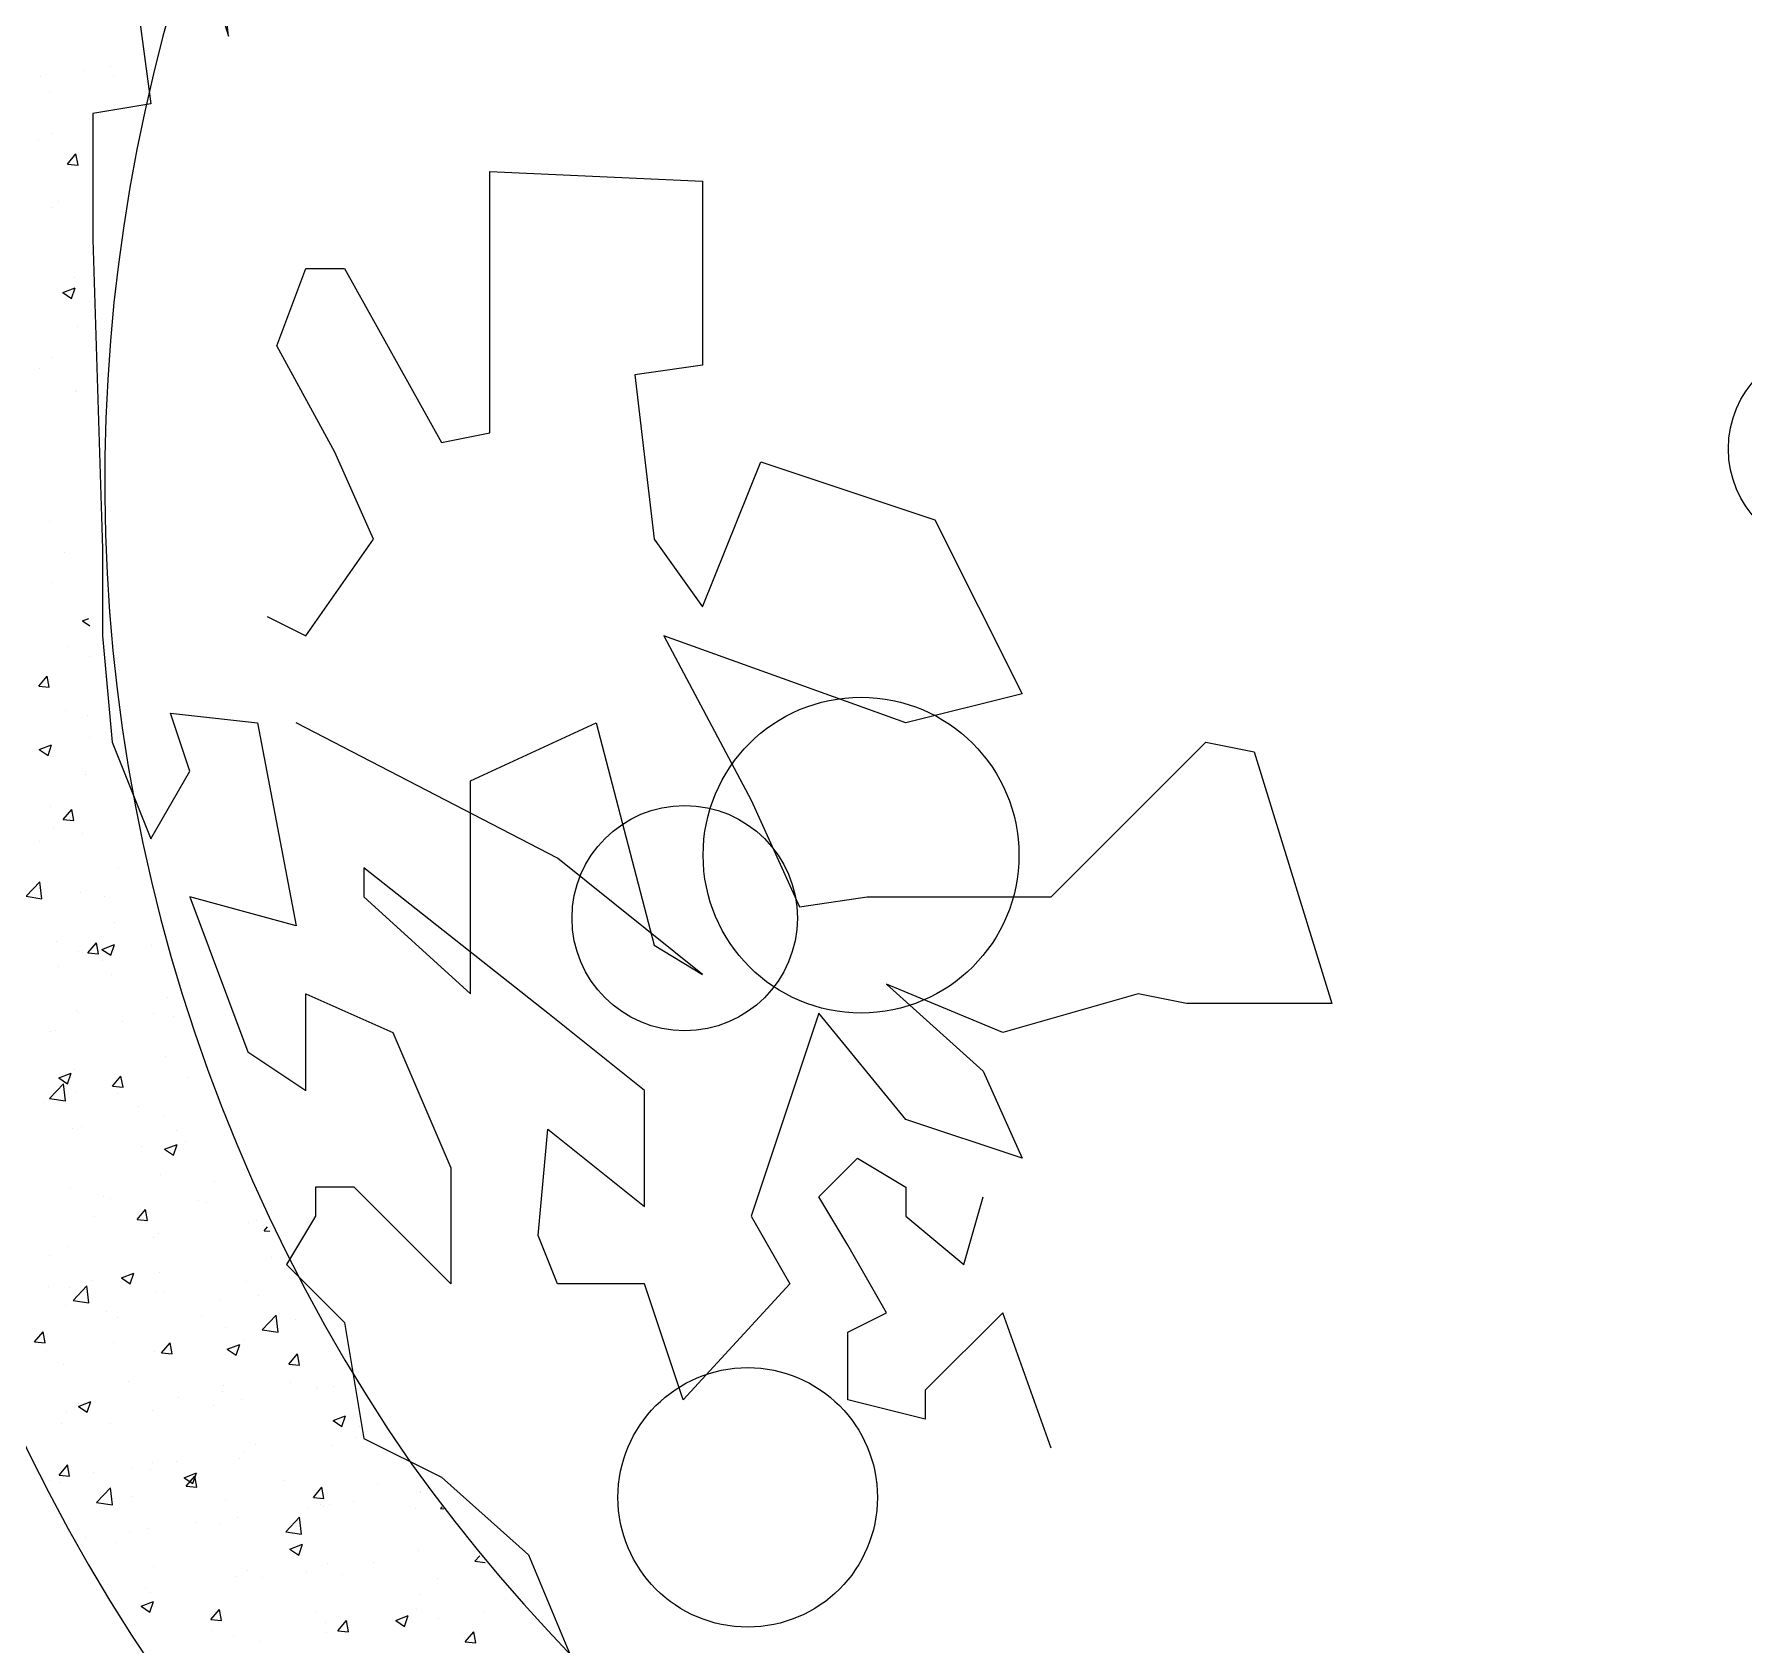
# Model space of a CAD drawing. Extents: x 652 to 897, y 187 to 370.
# Drawn here: x 836.6864 to 837.1447, y 233.9167 to 234.3485 of the extents above; entities that cross this region are included whole.
import ezdxf

# ---------------------------------------------------------------- set-up
doc = ezdxf.new("R2010")
doc.units = 0
doc.layers.get('0').update_dxf_attribs({"linetype": 'CONTINUOUS'})
doc.layers.add('40', color=3, linetype='CONTINUOUS')
doc.layers.add('ROAD', color=1, linetype='CONTINUOUS')
pattern_1 = [(0, (621.5108, 27.919), (0.508, 0.508), [0.508, -0.508]), (0, (621.5108, 28.1095), (0.508, 0.508), [0.508, -0.508]), (0, (621.5108, 28.3), (0.508, 0.508), [0.508, -0.508]), (90, (621.5743, 28.3635), (-0.508, 0.508), [0.508, -0.508]), (90, (621.7648, 28.3635), (-0.508, 0.508), [0.508, -0.508]), (90, (621.9553, 28.3635), (-0.508, 0.508), [0.508, -0.508])]

# ---------------------------------------------------------------- blocks, each defined once
blk = doc.blocks.new('WH34')
at = {"layer": '40', "color": 3}
for p, q in [((-240.52, 70.21), (-240.52, 70.21)), ((-250.46, 68.78), (-250.46, 68.78)), ((-244.2, 69.61), (-244.2, 69.61)), ((-240.2, 68.72), (-240.2, 68.72)), ((-249.22, 66.43), (-249.22, 66.43)), ((-248.78, 60.73), (-248.78, 60.73)), ((-250.77, 59.75), (-250.77, 59.75)), ((-246.65, 56.38), (-245.45, 57.82)), ((-246.65, 56.38), (-245.16, 56.25)), ((-245.16, 56.25), (-245.45, 57.82)), ((-247.88, 51.13), (-247.88, 51.13)), ((-248.82, 50.29), (-248.82, 50.29)), ((-247.3, 38.28), (-245.55, 38.95)), ((-246.06, 37.44), (-245.55, 38.95)), ((-245.72, 40.38), (-245.72, 40.38)), ((-247.3, 38.28), (-246.06, 37.44)), ((-245.25, 33.49), (-245.25, 33.49)), ((-248.86, 29.07), (-248.86, 29.07)), ((-250.59, 27.61), (-250.59, 27.61)), ((-245.57, 24.46), (-245.57, 24.46)), ((-245.32, 24.25), (-245.32, 24.25)), ((-249.25, 5.98), (-249.25, 5.98)), ((-247.08, 1.56), (-247.08, 1.56)), ((-248.93, -2.58), (-248.93, -2.58)), ((-244.54, -8.04), (-243.63, -7.69)), ((-244.54, -8.04), (-243.51, -8.74)), ((-246.62, -11.66), (-246.62, -11.66)), ((-243.56, -13.02), (-243.56, -13.02)), ((-250.71, -17.27), (-249.51, -15.83)), ((-249.22, -17.4), (-249.51, -15.83)), ((-250.71, -17.27), (-249.22, -17.4)), ((-246.93, -20.7), (-246.93, -20.7)), ((-243.86, -21.34), (-243.86, -21.34)), ((-250.63, -26.17), (-248.88, -25.5)), ((-250.63, -26.17), (-249.38, -27.01)), ((-249.38, -27.01), (-248.88, -25.5)), ((-243.58, -24.49), (-243.58, -24.49)), ((-244.16, -29.66), (-244.16, -29.66)), ((-244.04, -29.31), (-244.04, -29.31)), ((-249.01, -34.24), (-249.01, -34.24)), ((-247.24, -36.07), (-246.04, -34.64)), ((-247.24, -36.07), (-245.75, -36.2)), ((-245.75, -36.21), (-246.04, -34.64)), ((-248.55, -37.2), (-248.55, -37.2)), ((-244.47, -37.98), (-244.47, -37.98)), ((-250.62, -39.17), (-250.62, -39.17)), ((-239.46, -42.99), (-239.46, -42.99)), ((-252.48, -46.89), (-250.54, -44.86)), ((-250.26, -47.23), (-250.54, -44.86)), ((-252.48, -46.89), (-250.26, -47.23)), ((-244.77, -46.31), (-244.77, -46.31)), ((-241.41, -46.95), (-241.41, -46.95)), ((-240.08, -50.53), (-240.08, -50.53)), ((-248.15, -53.33), (-248.15, -53.33)), ((-245.08, -54.63), (-245.08, -54.63)), ((-243.77, -54.88), (-242.57, -53.44)), ((-243.77, -54.88), (-242.28, -55.01)), ((-242.28, -55.01), (-242.57, -53.44)), ((-241.79, -54.37), (-240.04, -53.69)), ((-241.79, -54.37), (-240.54, -55.2)), ((-240.55, -55.21), (-240.04, -53.7)), ((-234.81, -53.89), (-234.81, -53.89)), ((-247.98, -56.81), (-247.98, -56.81)), ((-241.72, -55.99), (-241.72, -55.99)), ((-240.49, -57.91), (-240.49, -57.91)), ((-232.54, -61.19), (-232.54, -61.19)), ((-245.38, -62.95), (-245.38, -62.95)), ((-245.05, -63.24), (-245.05, -63.24)), ((-238.83, -64.6), (-238.83, -64.6)), ((-234.5, -63.4), (-234.5, -63.4)), ((-231.71, -63.81), (-231.71, -63.81)), ((-249.08, -65.9), (-249.08, -65.9)), ((-248.3, -65.85), (-248.3, -65.85)), ((-232.85, -69.51), (-232.85, -69.51)), ((-247.87, -72.49), (-246.12, -71.82)), ((-246.63, -73.34), (-246.12, -71.83)), ((-245.68, -71.27), (-245.68, -71.27)), ((-240.3, -73.68), (-239.1, -72.25)), ((-238.81, -73.82), (-239.1, -72.25)), ((-249.17, -75.38), (-247.22, -73.35)), ((-247.87, -72.49), (-246.63, -73.33)), ((-246.95, -75.72), (-247.22, -73.35)), ((-245.41, -74.46), (-245.41, -74.46)), ((-240.3, -73.68), (-238.81, -73.81)), ((-239.53, -74.65), (-239.53, -74.65)), ((-229.62, -72.38), (-229.62, -72.38)), ((-249.92, -76.02), (-249.92, -76.02)), ((-249.17, -75.38), (-246.94, -75.72)), ((-236.57, -76.58), (-236.57, -76.58)), ((-244.65, -79.37), (-244.65, -79.37)), ((-233.15, -77.84), (-233.15, -77.84)), ((-245.99, -79.6), (-245.99, -79.6)), ((-232.95, -82.56), (-231.2, -81.89)), ((-231.71, -83.4), (-231.2, -81.89)), ((-231.3, -79.94), (-231.3, -79.94)), ((-229.94, -81.42), (-229.94, -81.42)), ((-236.2, -82.24), (-236.2, -82.24)), ((-232.95, -82.56), (-231.7, -83.4)), ((-233.46, -86.16), (-233.46, -86.16)), ((-246.29, -87.92), (-246.29, -87.92)), ((-225.98, -87.06), (-225.98, -87.06)), ((-241.55, -89.29), (-241.55, -89.29)), ((-240.56, -89.56), (-240.56, -89.56)), ((-236.84, -92.49), (-235.63, -91.05)), ((-236.52, -91.28), (-236.52, -91.28)), ((-235.34, -92.62), (-235.63, -91.05)), ((-228.2, -89.85), (-228.2, -89.85)), ((-227.05, -90.03), (-227.05, -90.03)), ((-242.77, -92.1), (-242.77, -92.1)), ((-236.84, -92.49), (-235.34, -92.62)), ((-221.13, -92.88), (-221.13, -92.88)), ((-219.99, -92.55), (-219.99, -92.55)), ((-218.9, -94.06), (-218.42, -93.48)), ((-246.6, -96.24), (-246.6, -96.24)), ((-234.57, -95.05), (-234.57, -95.05)), ((-233.76, -94.48), (-233.76, -94.48)), ((-218.9, -94.06), (-218.1, -94.13)), ((-249.15, -97.56), (-249.15, -97.56)), ((-217.84, -97.82), (-217.84, -97.82)), ((-243.09, -101.14), (-243.09, -101.14)), ((-239.03, -100.69), (-237.28, -100.02)), ((-239.03, -100.69), (-237.79, -101.53)), ((-237.79, -101.53), (-237.28, -100.02)), ((-233.62, -99.89), (-233.62, -99.89)), ((-221.44, -101.2), (-221.44, -101.2)), ((-249.35, -101.96), (-249.35, -101.96)), ((-246.42, -102.06), (-246.42, -102.06)), ((-245.85, -103.87), (-243.91, -101.84)), ((-243.63, -104.22), (-243.91, -101.84)), ((-234.06, -102.8), (-234.06, -102.8)), ((-233.07, -102.63), (-233.07, -102.63)), ((-219.72, -103.19), (-219.72, -103.19)), ((-246.9, -104.56), (-246.9, -104.56)), ((-245.85, -103.87), (-243.63, -104.21)), ((-241.14, -105.42), (-241.14, -105.42)), ((-227.8, -105.99), (-227.8, -105.99)), ((-225.03, -103.8), (-225.03, -103.8)), ((-219.17, -108.01), (-217.23, -105.98)), ((-216.95, -108.35), (-217.23, -105.98)), ((-251.3, -109.72), (-250.09, -108.29)), ((-249.8, -109.86), (-250.09, -108.29)), ((-239.61, -106.31), (-239.61, -106.31)), ((-224.41, -107.68), (-224.41, -107.68)), ((-219.17, -108.01), (-216.95, -108.35)), ((-218.15, -106.85), (-218.15, -106.85)), ((-214.45, -106.55), (-214.45, -106.55)), ((-251.3, -109.72), (-249.8, -109.85)), ((-240.2, -109.75), (-240.2, -109.75)), ((-233.37, -111.29), (-232.16, -109.86)), ((-231.87, -111.43), (-232.16, -109.86)), ((-224.11, -110.75), (-222.36, -110.08)), ((-224.11, -110.75), (-222.86, -111.59)), ((-222.87, -111.6), (-222.36, -110.08)), ((-221.74, -109.52), (-221.74, -109.52)), ((-249.67, -111), (-249.67, -111)), ((-247.2, -112.88), (-247.2, -112.88)), ((-234.37, -111.12), (-234.37, -111.12)), ((-233.37, -111.29), (-231.87, -111.42)), ((-215.44, -112.86), (-214.23, -111.43)), ((-215.44, -112.86), (-213.94, -112.99)), ((-213.94, -112.99), (-214.23, -111.43)), ((-238.04, -115.33), (-238.04, -115.33)), ((-215.26, -115.47), (-215.26, -115.47)), ((-245.11, -118.82), (-243.36, -118.15)), ((-243.87, -119.66), (-243.36, -118.15)), ((-230.99, -117.54), (-230.99, -117.54)), ((-224.73, -116.71), (-224.73, -116.71)), ((-224.7, -115.9), (-224.7, -115.9)), ((-222.04, -117.85), (-222.04, -117.85)), ((-211.48, -116.22), (-211.48, -116.22)), ((-211.35, -116.46), (-211.35, -116.46)), ((-209.06, -115.97), (-209.06, -115.97)), ((-246.78, -119.61), (-246.78, -119.61)), ((-245.11, -118.82), (-243.87, -119.66)), ((-234.67, -119.45), (-234.67, -119.45)), ((-226.06, -118.72), (-226.06, -118.72)), ((-209.19, -120.82), (-207.43, -120.15)), ((-207.94, -121.66), (-207.44, -120.15)), ((-247.51, -121.21), (-247.51, -121.21)), ((-240.64, -121.22), (-240.64, -121.22)), ((-209.19, -120.82), (-207.94, -121.66)), ((-205.49, -121.71), (-205.49, -121.71)), ((-221.84, -125.33), (-221.84, -125.33)), ((-220.07, -124.21), (-220.07, -124.21)), ((-209.36, -124.29), (-209.36, -124.29)), ((-206.05, -123.25), (-206.05, -123.25)), ((-247.83, -128.53), (-246.62, -127.09)), ((-246.34, -128.66), (-246.63, -127.09)), ((-237.57, -127.4), (-237.57, -127.4)), ((-234.98, -127.77), (-234.98, -127.77)), ((-234.65, -126.71), (-234.65, -126.71)), ((-231.31, -126.57), (-231.31, -126.57)), ((-222.35, -126.17), (-222.35, -126.17)), ((-249.23, -129.21), (-249.23, -129.21)), ((-247.83, -128.53), (-246.34, -128.66)), ((-247.81, -129.53), (-247.81, -129.53)), ((-242.91, -128.11), (-242.91, -128.11)), ((-230.19, -128.88), (-228.44, -128.21)), ((-230.19, -128.88), (-228.95, -129.72)), ((-229.9, -130.1), (-228.69, -128.66)), ((-229.9, -130.1), (-228.4, -130.23)), ((-229.57, -128.67), (-229.57, -128.67)), ((-228.95, -129.72), (-228.44, -128.21)), ((-228.4, -130.23), (-228.69, -128.66)), ((-216.22, -129.24), (-216.22, -129.24)), ((-202.88, -129.8), (-202.88, -129.8)), ((-242.54, -132.36), (-240.59, -130.33)), ((-242.54, -132.36), (-240.32, -132.7)), ((-240.32, -132.71), (-240.59, -130.33)), ((-237.64, -131.47), (-237.64, -131.47)), ((-224.3, -132.03), (-224.3, -132.03)), ((-211.97, -131.67), (-210.76, -130.23)), ((-211.97, -131.67), (-210.47, -131.8)), ((-210.95, -132.6), (-210.95, -132.6)), ((-210.47, -131.8), (-210.76, -130.23)), ((-209.67, -132.62), (-209.67, -132.62)), ((-206.37, -132.28), (-206.37, -132.28)), ((-196.9, -131.04), (-196.9, -131.04)), ((-196.83, -130.86), (-196.83, -130.86)), ((-195.94, -130.46), (-195.94, -130.46)), ((-222.65, -134.49), (-222.65, -134.49)), ((-215.86, -136.5), (-213.91, -134.47)), ((-213.64, -136.84), (-213.91, -134.47)), ((-212.63, -133.11), (-212.63, -133.11)), ((-210.52, -132.96), (-210.52, -132.96)), ((-197.6, -133.16), (-197.6, -133.16)), ((-194.03, -133.24), (-193.81, -132.97)), ((-194.03, -133.24), (-193.59, -133.27)), ((-244.14, -137.26), (-244.14, -137.26)), ((-237.88, -136.43), (-237.88, -136.43)), ((-235.28, -136.09), (-235.28, -136.09)), ((-228.42, -135.19), (-228.42, -135.19)), ((-225.1, -135.46), (-225.1, -135.46)), ((-215.86, -136.5), (-213.63, -136.84)), ((-239.68, -137.96), (-239.68, -137.96)), ((-215.27, -138.95), (-213.52, -138.28)), ((-215.27, -138.95), (-214.02, -139.79)), ((-214.03, -139.79), (-213.52, -138.28)), ((-197.14, -139.18), (-197.14, -139.18)), ((-234.54, -141.38), (-234.54, -141.38)), ((-221.2, -141.95), (-221.2, -141.95)), ((-212.95, -142.14), (-212.95, -142.14)), ((-209.97, -140.94), (-209.97, -140.94)), ((-203.48, -140.9), (-203.48, -140.9)), ((-189.18, -140.64), (-188.49, -139.92)), ((-189.18, -140.64), (-187.74, -140.86)), ((-235.58, -144.41), (-235.58, -144.41)), ((-222.96, -142.81), (-222.96, -142.81)), ((-219.2, -142.97), (-219.2, -142.97)), ((-207.85, -142.51), (-207.85, -142.51)), ((-194.5, -143.07), (-194.5, -143.07)), ((-236.27, -147.01), (-234.52, -146.34)), ((-236.27, -147.01), (-235.03, -147.85)), ((-235.03, -147.85), (-234.52, -146.34)), ((-234.99, -145.05), (-234.99, -145.05)), ((-196.97, -145.37), (-196.97, -145.37)), ((-184.81, -145.9), (-184.81, -145.9)), ((-226.43, -148.9), (-225.22, -147.47)), ((-226.43, -148.9), (-224.93, -149.03)), ((-224.94, -149.04), (-225.22, -147.47)), ((-211.55, -147.87), (-211.55, -147.87)), ((-210.28, -149.26), (-210.28, -149.26)), ((-208.5, -150.47), (-207.29, -149.03)), ((-207, -150.6), (-207.29, -149.04)), ((-200.35, -149.01), (-198.6, -148.34)), ((-200.35, -149.01), (-199.1, -149.85)), ((-199.1, -149.86), (-198.6, -148.34)), ((-197.44, -147.5), (-197.44, -147.5)), ((-194.27, -148.68), (-194.27, -148.68)), ((-188.01, -147.86), (-188.01, -147.86)), ((-226.13, -150.38), (-226.13, -150.38)), ((-223.26, -151.14), (-223.26, -151.14)), ((-210.05, -150.76), (-210.05, -150.76)), ((-208.5, -150.47), (-207, -150.6)), ((-190.98, -150.86), (-190.98, -150.86)), ((-190.57, -152.04), (-189.36, -150.6)), ((-189.07, -152.17), (-189.36, -150.61)), ((-219.52, -152), (-219.52, -152)), ((-190.57, -152.04), (-189.07, -152.17))]:
    blk.add_line(p, q, dxfattribs=at)
for points in [[(-232.14, 100.33), (-223.95, 74.42), (-225.32, 86.69)], [(-237.6, 85.33), (-234.87, 64.87), (-243.06, 63.51), (-243.06, 45.77), (-241.7, 2.12), (-241.7, -10.15), (-240.33, -25.16), (-234.87, -38.8), (-229.41, -29.25), (-232.14, -21.07), (-219.86, -22.43), (-214.4, -51.07), (-229.41, -46.98), (-221.22, -68.81), (-213.03, -74.26), (-213.03, -64.72), (-213.03, -60.62), (-200.75, -66.08), (-192.56, -85.18), (-192.56, -101.54), (-206.21, -87.9), (-211.67, -87.9), (-211.67, -92), (-215.76, -98.82), (-207.57, -107), (-204.84, -123.37), (-193.92, -128.83), (-181.64, -139.74), (-174.81, -156.11)], [(-218.49, -7.43), (-213.03, -10.15), (-203.48, 3.49), (-208.94, 15.76), (-217.13, 30.77), (-213.03, 41.68), (-207.57, 41.68), (-193.92, 17.13), (-187.1, 18.49), (-187.1, 41.68), (-187.1, 55.32), (-157.07, 53.96), (-157.07, 28.04), (-166.62, 26.68), (-163.89, 3.49), (-157.07, -6.06), (-148.88, 14.4), (-124.31, 6.22), (-112.02, -18.34), (-128.4, -22.43), (-162.53, -10.15), (-150.24, -33.34), (-143.42, -48.35), (-133.86, -46.98), (-127.04, -46.98), (-107.93, -46.98), (-86.09, -25.16), (-79.26, -26.52), (-68.34, -61.99), (-88.82, -61.99), (-95.64, -60.62), (-114.75, -66.08), (-131.13, -59.26), (-117.48, -71.54), (-112.02, -83.81), (-128.4, -78.36), (-140.69, -63.35), (-150.24, -92), (-144.78, -101.54), (-159.8, -117.91), (-165.26, -101.54), (-177.54, -101.54), (-180.27, -94.72), (-178.91, -79.72), (-165.26, -90.63), (-165.26, -74.26), (-178.91, -63.35), (-204.84, -42.89), (-204.84, -46.98), (-189.83, -60.62), (-189.83, -30.61), (-172.08, -22.43), (-163.89, -53.8), (-157.07, -57.9), (-177.54, -41.53), (-214.4, -22.43)], [(-107.93, -124.73), (-114.75, -105.64), (-125.67, -116.55), (-125.67, -120.64), (-136.59, -117.91), (-136.59, -108.36), (-131.13, -105.64), (-136.59, -96.09), (-140.69, -89.27), (-135.23, -83.81), (-128.4, -87.9), (-128.4, -92), (-120.21, -98.82), (-117.48, -89.27)]]:
    blk.add_lwpolyline(points, dxfattribs=at)
for centre, radius in [((2.25, 16.23), 14.64), ((-134.72, -41.08), 22.27), ((-159.6, -49.96), 15.89), ((-150.71, -131.66), 18.3)]:
    blk.add_circle(centre, radius, dxfattribs=at)
for centre, radius, start, end in [((3.62, 18.35), 248.62, 147.5437, 215.7516), ((-28.96, -16.89), 248.31, 153.0525, 227.8925), ((-22.12, -12.48), 256.18, 227.4192, 337.2791), ((2.14, 11.64), 243.54, 214.674, 323.2562)]:
    blk.add_arc(centre, radius, start, end, dxfattribs=at)

msp = doc.modelspace()

# ---------------------------------------------------------------- hatches: boundary and pattern name
h = msp.add_hatch()
h.set_pattern_fill('EARTH', color=3, scale=0.08, style=0)
h.set_pattern_definition(pattern_1)
edge = h.paths.add_edge_path()
edge.add_line((836.48172, 234.55135), (836.79496, 234.62684))
edge.add_spline(control_points=[(836.79496, 234.62684), (836.76202, 234.68681), (836.68795, 234.81663), (836.52906, 234.92848), (836.44613, 234.90947), (836.41295, 234.89468)], knot_values=[40.856232, 40.856232, 40.856232, 40.856232, 41.009437, 41.154868, 41.257831, 41.257831, 41.257831, 41.257831], degree=3, periodic=0)
edge.add_arc((836.36271, 234.8822), 0.05177, -133.9803, 13.942, ccw=False)
edge.add_spline(control_points=[(836.32676, 234.84495), (836.30747, 234.83264), (836.24151, 234.79103), (836.17014, 234.77127), (836.12199, 234.7569), (836.12062, 234.75649)], knot_values=[41.348854, 41.348854, 41.348854, 41.348854, 41.410523, 41.559495, 41.563888, 41.563888, 41.563888, 41.563888], degree=3, periodic=0)
edge.add_arc((836.08365, 234.79274), 0.05177, 256.7046, 315.5612, ccw=False)
edge.add_spline(control_points=[(836.07175, 234.74236), (836.06805, 234.74137), (836.06434, 234.74042), (836.06061, 234.73949)], knot_values=[41.616129, 41.616129, 41.616129, 41.616129, 41.627907, 41.627907, 41.627907, 41.627907], degree=3, periodic=0)
edge.add_spline(control_points=[(836.06061, 234.73949), (836.03509, 234.73316), (835.97173, 234.72165), (835.89095, 234.72938), (835.86713, 234.75111)], knot_values=[41.627907, 41.627907, 41.627907, 41.627907, 41.708468, 41.820399, 41.820399, 41.820399, 41.820399], degree=3, periodic=0)
edge.add_line((835.86713, 234.75111), (835.89725, 234.64144))
edge.add_line((835.89725, 234.64144), (835.89414, 234.58682))
edge.add_line((835.89414, 234.58682), (835.98068, 234.62121))
edge.add_arc((835.93105, 234.60647), 0.05177, 16.5438, 26.7812)
edge.add_arc((835.98631, 234.68077), 0.05177, 206.8119, 259.9413, ccw=False)
edge.add_line((835.9401, 234.65742), (836.03594, 234.69552))
edge.add_arc((835.98631, 234.68077), 0.05177, -100.0587, 16.5438, ccw=False)
edge.add_arc((835.93105, 234.60647), 0.05177, -40.9452, 26.7812, ccw=False)
edge.add_line((835.97015, 234.57255), (836.00364, 234.58586))
edge.add_arc((835.95401, 234.57112), 0.05177, -153.1881, 16.5438, ccw=False)
edge.add_line((835.90781, 234.54776), (835.92591, 234.55496))
edge.add_arc((835.93105, 234.60647), 0.05177, 223.0905, 264.3008, ccw=False)
edge.add_line((835.89324, 234.57111), (835.89011, 234.51613))
edge.add_line((835.89011, 234.51613), (835.91173, 234.52473))
edge.add_arc((835.8621, 234.50998), 0.05177, -61.0315, 16.5438, ccw=False)
edge.add_line((835.88718, 234.46469), (835.88684, 234.4588))
edge.add_line((835.88684, 234.4588), (835.89328, 234.43208))
edge.add_line((835.89328, 234.43208), (835.90758, 234.43777))
edge.add_arc((835.85795, 234.42302), 0.05177, -20.5385, 16.5438, ccw=False)
edge.add_line((835.90643, 234.40486), (835.93725, 234.41712))
edge.add_arc((835.88763, 234.40237), 0.05177, -62.5243, 16.5438, ccw=False)
edge.add_line((835.91151, 234.35644), (835.91561, 234.33943))
edge.add_line((835.91561, 234.33943), (835.96821, 234.36034))
edge.add_arc((835.91858, 234.3456), 0.05177, -59.9923, 16.5438, ccw=False)
edge.add_arc((835.9147, 234.29192), 0.03106, 3.509, 16.5444, ccw=False)
edge.add_line((835.9457, 234.29382), (836.02731, 234.32626))
edge.add_arc((835.97768, 234.31152), 0.05177, -39.5723, 16.5438, ccw=False)
edge.add_line((836.01759, 234.27854), (836.05232, 234.29234))
edge.add_arc((836.08067, 234.30504), 0.03106, 204.1146, 206.8119)
edge.add_line((836.05295, 234.29102), (836.11045, 234.31388))
edge.add_arc((836.08067, 234.30504), 0.03106, -99.7591, 16.5438, ccw=False)
edge.add_arc((836.04531, 234.28208), 0.03106, 244.2775, 345.7304, ccw=False)
edge.add_arc((836.0164, 234.28106), 0.03106, 218.3587, 299.7814, ccw=False)
edge.add_arc((835.97768, 234.31152), 0.05177, 227.4755, 286.0973, ccw=False)
edge.add_line((835.94269, 234.27336), (835.93827, 234.27161))
edge.add_arc((835.9085, 234.26276), 0.03106, -22.3927, 16.5438, ccw=False)
edge.add_arc((835.88603, 234.24316), 0.05177, 5.9307, 8.6292, ccw=False)
edge.add_line((835.93753, 234.24851), (835.9673, 234.12499))
edge.add_line((835.9673, 234.12499), (835.99783, 234.13712))
edge.add_arc((835.9482, 234.12238), 0.05177, 5.5744, 16.5438, ccw=False)
edge.add_line((835.99973, 234.12741), (836.02674, 234.13815))
edge.add_arc((835.97711, 234.12341), 0.05177, -86.656, 16.5438, ccw=False)
edge.add_line((835.98013, 234.07172), (835.99872, 233.9946))
edge.add_line((835.99872, 233.9946), (836.03256, 234.00805))
edge.add_arc((836.06666, 234.047), 0.05177, 206.8119, 228.7983, ccw=False)
edge.add_line((836.02045, 234.02365), (836.11629, 234.06174))
edge.add_arc((836.06666, 234.047), 0.05177, -103.3521, 16.5438, ccw=False)
edge.add_arc((836.00315, 234.00135), 0.05177, 277.0243, 354.7751, ccw=False)
edge.add_line((836.00948, 233.94996), (836.02048, 233.90433))
edge.add_line((836.02048, 233.90433), (836.10618, 233.9384))
edge.add_arc((836.05656, 233.92366), 0.05177, -126.3556, 16.5438, ccw=False)
edge.add_line((836.02587, 233.88197), (836.22354, 233.06179))
edge.add_line((836.22354, 233.06179), (836.80684, 233.20237))
edge.add_line((836.80684, 233.20237), (836.48172, 234.55135))
h.paths.add_polyline_path([(837.76963, 235.11433, -0.110627), (837.75715, 235.12628), (837.76143, 235.1286, -0.05611), (837.75574, 235.13537), (837.76354, 235.13961), (837.74329, 235.22364, -0.23243), (837.70842, 235.224, -0.465286), (837.64821, 235.22976, -0.17384), (837.6268, 235.24569), (837.64014, 235.25293, -0.334406), (837.59528, 235.26873), (837.66449, 235.30629, -0.334406), (837.65329, 235.26006), (837.69602, 235.28325, -0.167607), (837.69796, 235.25755), (837.71704, 235.2679, -0.103389), (837.72028, 235.25205), (837.73457, 235.25981), (837.71727, 235.33158, -0.018764), (837.71554, 235.33399), (837.71656, 235.33454), (837.70049, 235.4012, -0.591051), (837.63147, 235.39541), (837.69374, 235.42921), (837.68658, 235.45892), (836.06061, 235.06703, -0.82009), (835.9619, 235.04324), (835.87054, 235.02123, -0.26866), (835.82326, 234.99986, -0.121109), (835.80249, 234.98644), (835.80723, 234.9692), (835.86607, 234.88601), (835.86279, 234.88471, -0.304721), (835.84557, 234.82959), (835.89725, 234.64144), (835.89414, 234.58682), (835.98068, 234.62121, 0.044699), (835.97727, 234.6298, -0.236065), (835.9401, 234.65742), (836.03594, 234.69552, -0.557751), (835.97727, 234.6298, -0.304426), (835.97015, 234.57255), (836.00364, 234.58586, -0.914181), (835.90781, 234.54776), (835.92591, 234.55496, -0.181777), (835.89324, 234.57111), (835.89011, 234.51613), (835.91173, 234.52473, -0.352034), (835.88718, 234.46469), (835.88684, 234.4588), (835.89328, 234.43208), (835.90758, 234.43777, -0.163229), (835.90643, 234.40486), (835.93725, 234.41712, -0.359372), (835.91151, 234.35644), (835.91561, 234.33943), (835.96821, 234.36034, -0.346946), (835.94448, 234.30077, -0.056939), (835.9457, 234.29382), (836.02731, 234.32626, -0.249866), (836.01759, 234.27854), (836.04617, 234.2899, -0.081374), (836.04744, 234.27994), (836.05778, 234.28405, -0.068611), (836.05295, 234.29102), (836.11045, 234.31388, -0.556038), (836.07541, 234.27442, -0.474049), (836.03182, 234.2541, -0.371016), (835.99204, 234.26178, -0.261514), (835.94269, 234.27336), (835.93827, 234.27161, -0.171546), (835.93722, 234.25093, -0.011775), (835.93753, 234.24851), (835.9673, 234.12499), (835.99783, 234.13712, -0.047899), (835.99973, 234.12741), (836.02674, 234.13815, -0.483418), (835.98013, 234.07172), (835.99872, 233.9946), (836.03256, 234.00805, -0.096229), (836.02045, 234.02365), (836.11629, 234.06174, -0.576744), (836.0547, 233.99663, -0.352896), (836.00948, 233.94996), (836.02048, 233.90433), (836.10618, 233.9384, -0.71923), (836.02587, 233.88197), (836.22354, 233.06179), (836.80684, 233.20237), (836.48172, 234.55135), (837.82717, 234.87562)])
h.paths.add_polyline_path([(836.94742, 232.61908), (836.36413, 232.47849), (836.69506, 231.10541), (835.31845, 230.77363), (835.45903, 230.19033), (837.39071, 230.65589, 0.00061), (837.40527, 230.71941)])
h.paths.add_polyline_path([(833.53029, 229.72548), (834.87573, 230.04975), (834.73515, 230.63305), (832.8064, 230.16819), (833.27211, 228.23592), (833.85541, 228.3765)])
h.paths.add_polyline_path([(833.99599, 227.7932), (833.41269, 227.65262), (833.74363, 226.27954), (832.36702, 225.94776), (832.5076, 225.36446), (834.46751, 225.83682)])
h.paths.add_polyline_path([(830.57885, 224.8996), (831.9243, 225.22387), (831.78372, 225.80717), (829.85497, 225.34232), (830.32068, 223.41004), (830.90398, 223.55063)])
h = msp.add_hatch()
h.set_pattern_fill('EARTH', color=3, scale=0.08, style=0)
h.set_pattern_definition(pattern_1)
edge = h.paths.add_edge_path()
edge.add_line((836.48172, 234.55135), (836.79496, 234.62684))
edge.add_spline(control_points=[(836.79496, 234.62684), (836.76202, 234.68681), (836.68795, 234.81663), (836.52906, 234.92848), (836.44613, 234.90947), (836.41295, 234.89468)], knot_values=[40.856232, 40.856232, 40.856232, 40.856232, 41.009437, 41.154868, 41.257831, 41.257831, 41.257831, 41.257831], degree=3, periodic=0)
edge.add_arc((836.36271, 234.8822), 0.05177, -133.9803, 13.942, ccw=False)
edge.add_spline(control_points=[(836.32676, 234.84495), (836.30747, 234.83264), (836.24151, 234.79103), (836.17014, 234.77127), (836.12199, 234.7569), (836.12062, 234.75649)], knot_values=[41.348854, 41.348854, 41.348854, 41.348854, 41.410523, 41.559495, 41.563888, 41.563888, 41.563888, 41.563888], degree=3, periodic=0)
edge.add_arc((836.08365, 234.79274), 0.05177, 256.7046, 315.5612, ccw=False)
edge.add_spline(control_points=[(836.07175, 234.74236), (836.06805, 234.74137), (836.06434, 234.74042), (836.06061, 234.73949)], knot_values=[41.616129, 41.616129, 41.616129, 41.616129, 41.627907, 41.627907, 41.627907, 41.627907], degree=3, periodic=0)
edge.add_spline(control_points=[(836.06061, 234.73949), (836.03509, 234.73316), (835.97173, 234.72165), (835.89095, 234.72938), (835.86713, 234.75111)], knot_values=[41.627907, 41.627907, 41.627907, 41.627907, 41.708468, 41.820399, 41.820399, 41.820399, 41.820399], degree=3, periodic=0)
edge.add_line((835.86713, 234.75111), (835.89725, 234.64144))
edge.add_line((835.89725, 234.64144), (835.89414, 234.58682))
edge.add_line((835.89414, 234.58682), (835.98068, 234.62121))
edge.add_arc((835.93105, 234.60647), 0.05177, 16.5438, 26.7812)
edge.add_arc((835.98631, 234.68077), 0.05177, 206.8119, 259.9413, ccw=False)
edge.add_line((835.9401, 234.65742), (836.03594, 234.69552))
edge.add_arc((835.98631, 234.68077), 0.05177, -100.0587, 16.5438, ccw=False)
edge.add_arc((835.93105, 234.60647), 0.05177, -40.9452, 26.7812, ccw=False)
edge.add_line((835.97015, 234.57255), (836.00364, 234.58586))
edge.add_arc((835.95401, 234.57112), 0.05177, -153.1881, 16.5438, ccw=False)
edge.add_line((835.90781, 234.54776), (835.92591, 234.55496))
edge.add_arc((835.93105, 234.60647), 0.05177, 223.0905, 264.3008, ccw=False)
edge.add_line((835.89324, 234.57111), (835.89011, 234.51613))
edge.add_line((835.89011, 234.51613), (835.91173, 234.52473))
edge.add_arc((835.8621, 234.50998), 0.05177, -61.0315, 16.5438, ccw=False)
edge.add_line((835.88718, 234.46469), (835.88684, 234.4588))
edge.add_line((835.88684, 234.4588), (835.89328, 234.43208))
edge.add_line((835.89328, 234.43208), (835.90758, 234.43777))
edge.add_arc((835.85795, 234.42302), 0.05177, -20.5385, 16.5438, ccw=False)
edge.add_line((835.90643, 234.40486), (835.93725, 234.41712))
edge.add_arc((835.88763, 234.40237), 0.05177, -62.5243, 16.5438, ccw=False)
edge.add_line((835.91151, 234.35644), (835.91561, 234.33943))
edge.add_line((835.91561, 234.33943), (835.96821, 234.36034))
edge.add_arc((835.91858, 234.3456), 0.05177, -59.9923, 16.5438, ccw=False)
edge.add_arc((835.9147, 234.29192), 0.03106, 3.509, 16.5444, ccw=False)
edge.add_line((835.9457, 234.29382), (836.02731, 234.32626))
edge.add_arc((835.97768, 234.31152), 0.05177, -39.5723, 16.5438, ccw=False)
edge.add_line((836.01759, 234.27854), (836.04617, 234.2899))
edge.add_arc((836.0164, 234.28106), 0.03106, -2.0648, 16.5438, ccw=False)
edge.add_line((836.04744, 234.27994), (836.05778, 234.28405))
edge.add_arc((836.08067, 234.30504), 0.03106, 206.8119, 222.5117, ccw=False)
edge.add_line((836.05295, 234.29102), (836.11045, 234.31388))
edge.add_arc((836.08067, 234.30504), 0.03106, -99.7591, 16.5438, ccw=False)
edge.add_arc((836.04531, 234.28208), 0.03106, 244.2775, 345.7304, ccw=False)
edge.add_arc((836.0164, 234.28106), 0.03106, 218.3587, 299.7814, ccw=False)
edge.add_arc((835.97768, 234.31152), 0.05177, 227.4755, 286.0973, ccw=False)
edge.add_line((835.94269, 234.27336), (835.93827, 234.27161))
edge.add_arc((835.9085, 234.26276), 0.03106, -22.3927, 16.5438, ccw=False)
edge.add_arc((835.88603, 234.24316), 0.05177, 5.9307, 8.6292, ccw=False)
edge.add_line((835.93753, 234.24851), (835.9673, 234.12499))
edge.add_line((835.9673, 234.12499), (835.99783, 234.13712))
edge.add_arc((835.9482, 234.12238), 0.05177, 5.5744, 16.5438, ccw=False)
edge.add_line((835.99973, 234.12741), (836.02674, 234.13815))
edge.add_arc((835.97711, 234.12341), 0.05177, -86.656, 16.5438, ccw=False)
edge.add_line((835.98013, 234.07172), (835.99872, 233.9946))
edge.add_line((835.99872, 233.9946), (836.03256, 234.00805))
edge.add_arc((836.06666, 234.047), 0.05177, 206.8119, 228.7983, ccw=False)
edge.add_line((836.02045, 234.02365), (836.11629, 234.06174))
edge.add_arc((836.06666, 234.047), 0.05177, -103.3521, 16.5438, ccw=False)
edge.add_arc((836.00315, 234.00135), 0.05177, 277.0243, 354.7751, ccw=False)
edge.add_line((836.00948, 233.94996), (836.02048, 233.90433))
edge.add_line((836.02048, 233.90433), (836.10618, 233.9384))
edge.add_arc((836.05656, 233.92366), 0.05177, -126.3556, 16.5438, ccw=False)
edge.add_line((836.02587, 233.88197), (836.22354, 233.06179))
edge.add_line((836.22354, 233.06179), (836.80684, 233.20237))
edge.add_line((836.80684, 233.20237), (836.48172, 234.55135))

# ---------------------------------------------------------------- linework, layer by layer
at = {"layer": 'ROAD'}
msp.add_arc((811.35223, 236.65663), 26.72099, 287.246082, 358.724353, dxfattribs=at)

# ---------------------------------------------------------------- block references
at = {"color": 82, "xscale": 0.001900799721397561, "yscale": 0.001900800016443327, "zscale": 0.0019008}
msp.add_blockref('WH34', (837.16415, 234.2065), dxfattribs=at)

doc.saveas('drawing.dxf')
